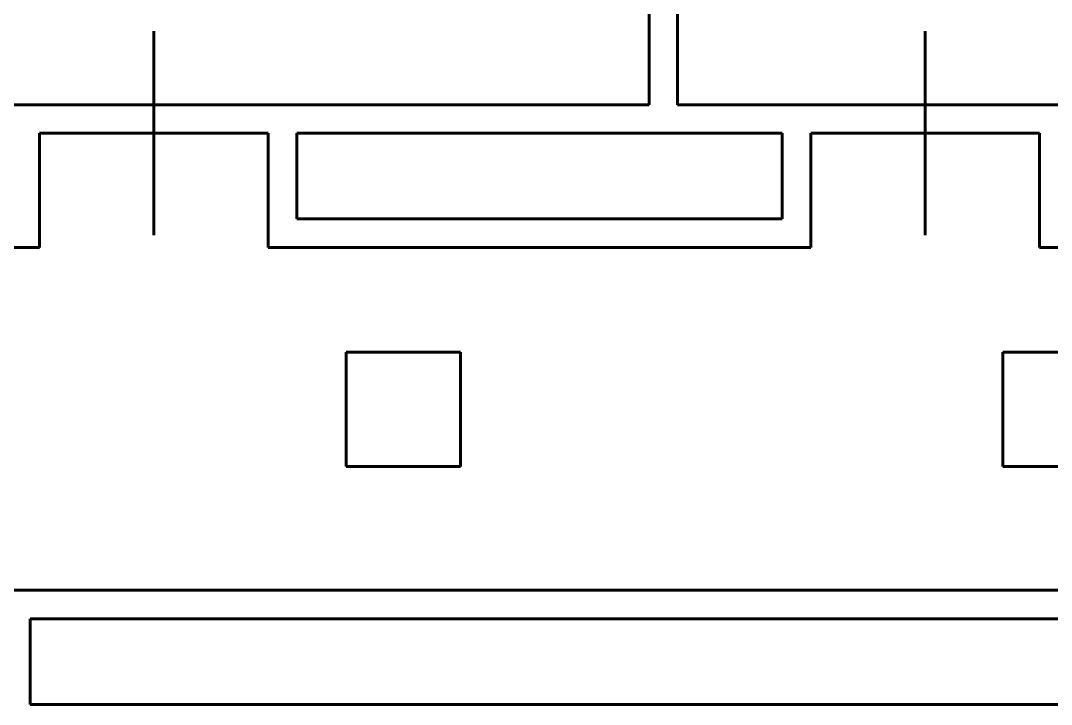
# Model space of a CAD drawing. Extents: x 0 to 297, y 0 to 292.
# Drawn here: x 83.11 to 101.14, y 91.61 to 103.58 of the extents above; entities that cross this region are included whole.
import ezdxf

# ---------------------------------------------------------------- set-up
doc = ezdxf.new("R2010")
doc.units = 0
doc.header["$MEASUREMENT"] = 0
doc.linetypes.add('K5LT_BASIC', pattern=[0])
doc.layers.add('Системный слой', color=7, linetype='Continuous')

# ---------------------------------------------------------------- blocks, each defined once
blk = doc.blocks.new('*U')
at = {"layer": 'Системный слой', "linetype": 'K5LT_BASIC', "lineweight": 60}
for p, q in [((90.804, 97.771), (88.804, 97.771)), ((88.804, 97.771), (88.804, 95.771)), ((90.804, 95.771), (90.804, 97.771)), ((102.288, 97.771), (100.288, 97.771)), ((100.288, 97.771), (100.288, 95.771)), ((88.804, 95.771), (90.804, 95.771)), ((100.288, 95.771), (102.288, 95.771))]:
    blk.add_line(p, q, dxfattribs=at)

msp = doc.modelspace()

# ---------------------------------------------------------------- linework, layer by layer
at = {"layer": 'Системный слой', "linetype": 'K5LT_BASIC', "lineweight": 60}
for p, q in [((94.6, 113.606), (94.6, 102.106)), ((94.1, 107.666), (94.1, 102.106)), ((85.436, 103.392), (85.436, 99.82)), ((98.93, 103.392), (98.93, 99.82)), ((94.1, 102.106), (78.6, 102.106)), ((110.1, 102.106), (94.6, 102.106)), ((126.1, 102.106), (94.6, 102.106)), ((87.436, 101.606), (83.436, 101.606)), ((83.436, 99.606), (83.436, 101.606)), ((87.436, 101.606), (87.436, 99.606)), ((87.936, 100.106), (87.936, 101.606)), ((96.43, 101.606), (87.936, 101.606)), ((96.43, 100.106), (96.43, 101.606)), ((100.93, 101.606), (96.93, 101.606)), ((96.93, 99.606), (96.93, 101.606)), ((100.93, 101.606), (100.93, 99.606)), ((87.936, 100.106), (96.43, 100.106)), ((83.436, 99.606), (78.436, 99.606)), ((96.93, 99.606), (87.436, 99.606)), ((110.6, 99.606), (100.93, 99.606)), ((82.775, 93.606), (107.879, 93.606)), ((83.275, 93.106), (83.275, 91.606)), ((107.379, 93.106), (83.275, 93.106)), ((107.379, 91.606), (83.275, 91.606))]:
    msp.add_line(p, q, dxfattribs=at)

# ---------------------------------------------------------------- block references
at = {"layer": 'Системный слой'}
msp.add_blockref('*U', (0, 0), dxfattribs=at)
msp.add_blockref('*U', (0, 0), dxfattribs=at)
msp.add_blockref('*U', (0, 0), dxfattribs=at)
msp.add_blockref('*U', (0, 0), dxfattribs=at)
msp.add_blockref('*U', (0, 0), dxfattribs=at)
msp.add_blockref('*U', (0, 0), dxfattribs=at)
msp.add_blockref('*U', (0, 0), dxfattribs=at)
msp.add_blockref('*U', (0, 0), dxfattribs=at)
msp.add_blockref('*U', (0, 0), dxfattribs=at)
msp.add_blockref('*U', (0, 0), dxfattribs=at)
msp.add_blockref('*U', (0, 0), dxfattribs=at)
msp.add_blockref('*U', (0, 0), dxfattribs=at)
msp.add_blockref('*U', (0, 0), dxfattribs=at)
msp.add_blockref('*U', (0, 0), dxfattribs=at)
msp.add_blockref('*U', (0, 0), dxfattribs=at)
msp.add_blockref('*U', (0, 0), dxfattribs=at)
msp.add_blockref('*U', (0, 0), dxfattribs=at)
msp.add_blockref('*U', (0, 0), dxfattribs=at)
msp.add_blockref('*U', (0, 0), dxfattribs=at)
msp.add_blockref('*U', (0, 0), dxfattribs=at)
msp.add_blockref('*U', (0, 0), dxfattribs=at)
msp.add_blockref('*U', (0, 0), dxfattribs=at)
msp.add_blockref('*U', (0, 0), dxfattribs=at)
msp.add_blockref('*U', (0, 0), dxfattribs=at)
msp.add_blockref('*U', (0, 0), dxfattribs=at)
msp.add_blockref('*U', (0, 0), dxfattribs=at)
msp.add_blockref('*U', (0, 0), dxfattribs=at)
msp.add_blockref('*U', (0, 0), dxfattribs=at)
msp.add_blockref('*U', (0, 0), dxfattribs=at)
msp.add_blockref('*U', (0, 0), dxfattribs=at)
msp.add_blockref('*U', (0, 0), dxfattribs=at)
msp.add_blockref('*U', (0, 0), dxfattribs=at)
msp.add_blockref('*U', (0, 0), dxfattribs=at)
msp.add_blockref('*U', (0, 0), dxfattribs=at)
msp.add_blockref('*U', (0, 0), dxfattribs=at)
msp.add_blockref('*U', (0, 0), dxfattribs=at)
msp.add_blockref('*U', (0, 0), dxfattribs=at)
msp.add_blockref('*U', (0, 0), dxfattribs=at)
msp.add_blockref('*U', (0, 0), dxfattribs=at)
msp.add_blockref('*U', (0, 0), dxfattribs=at)
msp.add_blockref('*U', (0, 0), dxfattribs=at)
msp.add_blockref('*U', (0, 0), dxfattribs=at)
msp.add_blockref('*U', (0, 0), dxfattribs=at)
msp.add_blockref('*U', (0, 0), dxfattribs=at)
msp.add_blockref('*U', (0, 0), dxfattribs=at)
msp.add_blockref('*U', (0, 0), dxfattribs=at)
msp.add_blockref('*U', (0, 0), dxfattribs=at)
msp.add_blockref('*U', (0, 0), dxfattribs=at)
msp.add_blockref('*U', (0, 0), dxfattribs=at)
msp.add_blockref('*U', (0, 0), dxfattribs=at)
msp.add_blockref('*U', (0, 0), dxfattribs=at)
msp.add_blockref('*U', (0, 0), dxfattribs=at)
msp.add_blockref('*U', (0, 0), dxfattribs=at)
msp.add_blockref('*U', (0, 0), dxfattribs=at)
msp.add_blockref('*U', (0, 0), dxfattribs=at)
msp.add_blockref('*U', (0, 0), dxfattribs=at)
msp.add_blockref('*U', (0, 0), dxfattribs=at)
msp.add_blockref('*U', (0, 0), dxfattribs=at)
msp.add_blockref('*U', (0, 0), dxfattribs=at)
msp.add_blockref('*U', (0, 0), dxfattribs=at)
msp.add_blockref('*U', (0, 0), dxfattribs=at)
msp.add_blockref('*U', (0, 0), dxfattribs=at)
msp.add_blockref('*U', (0, 0), dxfattribs=at)
msp.add_blockref('*U', (0, 0), dxfattribs=at)
msp.add_blockref('*U', (0, 0), dxfattribs=at)
msp.add_blockref('*U', (0, 0), dxfattribs=at)
msp.add_blockref('*U', (0, 0), dxfattribs=at)
msp.add_blockref('*U', (0, 0), dxfattribs=at)
msp.add_blockref('*U', (0, 0), dxfattribs=at)
msp.add_blockref('*U', (0, 0), dxfattribs=at)
msp.add_blockref('*U', (0, 0), dxfattribs=at)
msp.add_blockref('*U', (0, 0), dxfattribs=at)
msp.add_blockref('*U', (0, 0), dxfattribs=at)
msp.add_blockref('*U', (0, 0), dxfattribs=at)
msp.add_blockref('*U', (0, 0), dxfattribs=at)
msp.add_blockref('*U', (0, 0), dxfattribs=at)
msp.add_blockref('*U', (0, 0), dxfattribs=at)
msp.add_blockref('*U', (0, 0), dxfattribs=at)
msp.add_blockref('*U', (0, 0), dxfattribs=at)
msp.add_blockref('*U', (0, 0), dxfattribs=at)
msp.add_blockref('*U', (0, 0), dxfattribs=at)
msp.add_blockref('*U', (0, 0), dxfattribs=at)
msp.add_blockref('*U', (0, 0), dxfattribs=at)
msp.add_blockref('*U', (0, 0), dxfattribs=at)
msp.add_blockref('*U', (0, 0), dxfattribs=at)
msp.add_blockref('*U', (0, 0), dxfattribs=at)
msp.add_blockref('*U', (0, 0), dxfattribs=at)
msp.add_blockref('*U', (0, 0), dxfattribs=at)
msp.add_blockref('*U', (0, 0), dxfattribs=at)
msp.add_blockref('*U', (0, 0), dxfattribs=at)
msp.add_blockref('*U', (0, 0), dxfattribs=at)
msp.add_blockref('*U', (0, 0), dxfattribs=at)
msp.add_blockref('*U', (0, 0), dxfattribs=at)
msp.add_blockref('*U', (0, 0), dxfattribs=at)
msp.add_blockref('*U', (0, 0), dxfattribs=at)
msp.add_blockref('*U', (0, 0), dxfattribs=at)
msp.add_blockref('*U', (0, 0), dxfattribs=at)
msp.add_blockref('*U', (0, 0), dxfattribs=at)
msp.add_blockref('*U', (0, 0), dxfattribs=at)
msp.add_blockref('*U', (0, 0), dxfattribs=at)
msp.add_blockref('*U', (0, 0), dxfattribs=at)
msp.add_blockref('*U', (0, 0), dxfattribs=at)
msp.add_blockref('*U', (0, 0), dxfattribs=at)
msp.add_blockref('*U', (0, 0), dxfattribs=at)
msp.add_blockref('*U', (0, 0), dxfattribs=at)
msp.add_blockref('*U', (0, 0), dxfattribs=at)
msp.add_blockref('*U', (0, 0), dxfattribs=at)
msp.add_blockref('*U', (0, 0), dxfattribs=at)
msp.add_blockref('*U', (0, 0), dxfattribs=at)
msp.add_blockref('*U', (0, 0), dxfattribs=at)
msp.add_blockref('*U', (0, 0), dxfattribs=at)
msp.add_blockref('*U', (0, 0), dxfattribs=at)
msp.add_blockref('*U', (0, 0), dxfattribs=at)
msp.add_blockref('*U', (0, 0), dxfattribs=at)
msp.add_blockref('*U', (0, 0), dxfattribs=at)
msp.add_blockref('*U', (0, 0), dxfattribs=at)
msp.add_blockref('*U', (0, 0), dxfattribs=at)
msp.add_blockref('*U', (0, 0), dxfattribs=at)
msp.add_blockref('*U', (0, 0), dxfattribs=at)
msp.add_blockref('*U', (0, 0), dxfattribs=at)
msp.add_blockref('*U', (0, 0), dxfattribs=at)
msp.add_blockref('*U', (0, 0), dxfattribs=at)
msp.add_blockref('*U', (0, 0), dxfattribs=at)
msp.add_blockref('*U', (0, 0), dxfattribs=at)
msp.add_blockref('*U', (0, 0), dxfattribs=at)
msp.add_blockref('*U', (0, 0), dxfattribs=at)
msp.add_blockref('*U', (0, 0), dxfattribs=at)
msp.add_blockref('*U', (0, 0), dxfattribs=at)
msp.add_blockref('*U', (0, 0), dxfattribs=at)
msp.add_blockref('*U', (0, 0), dxfattribs=at)
msp.add_blockref('*U', (0, 0), dxfattribs=at)
msp.add_blockref('*U', (0, 0), dxfattribs=at)
msp.add_blockref('*U', (0, 0), dxfattribs=at)
msp.add_blockref('*U', (0, 0), dxfattribs=at)
msp.add_blockref('*U', (0, 0), dxfattribs=at)
msp.add_blockref('*U', (0, 0), dxfattribs=at)
msp.add_blockref('*U', (0, 0), dxfattribs=at)
msp.add_blockref('*U', (0, 0), dxfattribs=at)
msp.add_blockref('*U', (0, 0), dxfattribs=at)
msp.add_blockref('*U', (0, 0), dxfattribs=at)
msp.add_blockref('*U', (0, 0), dxfattribs=at)
msp.add_blockref('*U', (0, 0), dxfattribs=at)
msp.add_blockref('*U', (0, 0), dxfattribs=at)
msp.add_blockref('*U', (0, 0), dxfattribs=at)
msp.add_blockref('*U', (0, 0), dxfattribs=at)
msp.add_blockref('*U', (0, 0), dxfattribs=at)
msp.add_blockref('*U', (0, 0), dxfattribs=at)
msp.add_blockref('*U', (0, 0), dxfattribs=at)
msp.add_blockref('*U', (0, 0), dxfattribs=at)
msp.add_blockref('*U', (0, 0), dxfattribs=at)
msp.add_blockref('*U', (0, 0), dxfattribs=at)
msp.add_blockref('*U', (0, 0), dxfattribs=at)
msp.add_blockref('*U', (0, 0), dxfattribs=at)
msp.add_blockref('*U', (0, 0), dxfattribs=at)
msp.add_blockref('*U', (0, 0), dxfattribs=at)
msp.add_blockref('*U', (0, 0), dxfattribs=at)
msp.add_blockref('*U', (0, 0), dxfattribs=at)
msp.add_blockref('*U', (0, 0), dxfattribs=at)
msp.add_blockref('*U', (0, 0), dxfattribs=at)
msp.add_blockref('*U', (0, 0), dxfattribs=at)
msp.add_blockref('*U', (0, 0), dxfattribs=at)
msp.add_blockref('*U', (0, 0), dxfattribs=at)
msp.add_blockref('*U', (0, 0), dxfattribs=at)
msp.add_blockref('*U', (0, 0), dxfattribs=at)
msp.add_blockref('*U', (0, 0), dxfattribs=at)
msp.add_blockref('*U', (0, 0), dxfattribs=at)
msp.add_blockref('*U', (0, 0), dxfattribs=at)
msp.add_blockref('*U', (0, 0), dxfattribs=at)
msp.add_blockref('*U', (0, 0), dxfattribs=at)
msp.add_blockref('*U', (0, 0), dxfattribs=at)
msp.add_blockref('*U', (0, 0), dxfattribs=at)
msp.add_blockref('*U', (0, 0), dxfattribs=at)
msp.add_blockref('*U', (0, 0), dxfattribs=at)
msp.add_blockref('*U', (0, 0), dxfattribs=at)
msp.add_blockref('*U', (0, 0), dxfattribs=at)
msp.add_blockref('*U', (0, 0), dxfattribs=at)
msp.add_blockref('*U', (0, 0), dxfattribs=at)
msp.add_blockref('*U', (0, 0), dxfattribs=at)
msp.add_blockref('*U', (0, 0), dxfattribs=at)
msp.add_blockref('*U', (0, 0), dxfattribs=at)
msp.add_blockref('*U', (0, 0), dxfattribs=at)
msp.add_blockref('*U', (0, 0), dxfattribs=at)
msp.add_blockref('*U', (0, 0), dxfattribs=at)
msp.add_blockref('*U', (0, 0), dxfattribs=at)
msp.add_blockref('*U', (0, 0), dxfattribs=at)
msp.add_blockref('*U', (0, 0), dxfattribs=at)
msp.add_blockref('*U', (0, 0), dxfattribs=at)
msp.add_blockref('*U', (0, 0), dxfattribs=at)
msp.add_blockref('*U', (0, 0), dxfattribs=at)
msp.add_blockref('*U', (0, 0), dxfattribs=at)
msp.add_blockref('*U', (0, 0), dxfattribs=at)
msp.add_blockref('*U', (0, 0), dxfattribs=at)
msp.add_blockref('*U', (0, 0), dxfattribs=at)
msp.add_blockref('*U', (0, 0), dxfattribs=at)
msp.add_blockref('*U', (0, 0), dxfattribs=at)
msp.add_blockref('*U', (0, 0), dxfattribs=at)
msp.add_blockref('*U', (0, 0), dxfattribs=at)
msp.add_blockref('*U', (0, 0), dxfattribs=at)
msp.add_blockref('*U', (0, 0), dxfattribs=at)
msp.add_blockref('*U', (0, 0), dxfattribs=at)
msp.add_blockref('*U', (0, 0), dxfattribs=at)
msp.add_blockref('*U', (0, 0), dxfattribs=at)
msp.add_blockref('*U', (0, 0), dxfattribs=at)
msp.add_blockref('*U', (0, 0), dxfattribs=at)
msp.add_blockref('*U', (0, 0), dxfattribs=at)
msp.add_blockref('*U', (0, 0), dxfattribs=at)
msp.add_blockref('*U', (0, 0), dxfattribs=at)
msp.add_blockref('*U', (0, 0), dxfattribs=at)
msp.add_blockref('*U', (0, 0), dxfattribs=at)
msp.add_blockref('*U', (0, 0), dxfattribs=at)
msp.add_blockref('*U', (0, 0), dxfattribs=at)
msp.add_blockref('*U', (0, 0), dxfattribs=at)
msp.add_blockref('*U', (0, 0), dxfattribs=at)
msp.add_blockref('*U', (0, 0), dxfattribs=at)
msp.add_blockref('*U', (0, 0), dxfattribs=at)
msp.add_blockref('*U', (0, 0), dxfattribs=at)
msp.add_blockref('*U', (0, 0), dxfattribs=at)
msp.add_blockref('*U', (0, 0), dxfattribs=at)
msp.add_blockref('*U', (0, 0), dxfattribs=at)
msp.add_blockref('*U', (0, 0), dxfattribs=at)
msp.add_blockref('*U', (0, 0), dxfattribs=at)
msp.add_blockref('*U', (0, 0), dxfattribs=at)
msp.add_blockref('*U', (0, 0), dxfattribs=at)
msp.add_blockref('*U', (0, 0), dxfattribs=at)
msp.add_blockref('*U', (0, 0), dxfattribs=at)
msp.add_blockref('*U', (0, 0), dxfattribs=at)
msp.add_blockref('*U', (0, 0), dxfattribs=at)
msp.add_blockref('*U', (0, 0), dxfattribs=at)
msp.add_blockref('*U', (0, 0), dxfattribs=at)
msp.add_blockref('*U', (0, 0), dxfattribs=at)
msp.add_blockref('*U', (0, 0), dxfattribs=at)
msp.add_blockref('*U', (0, 0), dxfattribs=at)
msp.add_blockref('*U', (0, 0), dxfattribs=at)
msp.add_blockref('*U', (0, 0), dxfattribs=at)
msp.add_blockref('*U', (0, 0), dxfattribs=at)
msp.add_blockref('*U', (0, 0), dxfattribs=at)
msp.add_blockref('*U', (0, 0), dxfattribs=at)
msp.add_blockref('*U', (0, 0), dxfattribs=at)
msp.add_blockref('*U', (0, 0), dxfattribs=at)
msp.add_blockref('*U', (0, 0), dxfattribs=at)
msp.add_blockref('*U', (0, 0), dxfattribs=at)
msp.add_blockref('*U', (0, 0), dxfattribs=at)
msp.add_blockref('*U', (0, 0), dxfattribs=at)
msp.add_blockref('*U', (0, 0), dxfattribs=at)
msp.add_blockref('*U', (0, 0), dxfattribs=at)
msp.add_blockref('*U', (0, 0), dxfattribs=at)
msp.add_blockref('*U', (0, 0), dxfattribs=at)
msp.add_blockref('*U', (0, 0), dxfattribs=at)
msp.add_blockref('*U', (0, 0), dxfattribs=at)
msp.add_blockref('*U', (0, 0), dxfattribs=at)
msp.add_blockref('*U', (0, 0), dxfattribs=at)
msp.add_blockref('*U', (0, 0), dxfattribs=at)
msp.add_blockref('*U', (0, 0), dxfattribs=at)
msp.add_blockref('*U', (0, 0), dxfattribs=at)
msp.add_blockref('*U', (0, 0), dxfattribs=at)
msp.add_blockref('*U', (0, 0), dxfattribs=at)
msp.add_blockref('*U', (0, 0), dxfattribs=at)
msp.add_blockref('*U', (0, 0), dxfattribs=at)
msp.add_blockref('*U', (0, 0), dxfattribs=at)
msp.add_blockref('*U', (0, 0), dxfattribs=at)
msp.add_blockref('*U', (0, 0), dxfattribs=at)
msp.add_blockref('*U', (0, 0), dxfattribs=at)
msp.add_blockref('*U', (0, 0), dxfattribs=at)
msp.add_blockref('*U', (0, 0), dxfattribs=at)
msp.add_blockref('*U', (0, 0), dxfattribs=at)
msp.add_blockref('*U', (0, 0), dxfattribs=at)
msp.add_blockref('*U', (0, 0), dxfattribs=at)
msp.add_blockref('*U', (0, 0), dxfattribs=at)
msp.add_blockref('*U', (0, 0), dxfattribs=at)
msp.add_blockref('*U', (0, 0), dxfattribs=at)
msp.add_blockref('*U', (0, 0), dxfattribs=at)
msp.add_blockref('*U', (0, 0), dxfattribs=at)
msp.add_blockref('*U', (0, 0), dxfattribs=at)
msp.add_blockref('*U', (0, 0), dxfattribs=at)
msp.add_blockref('*U', (0, 0), dxfattribs=at)
msp.add_blockref('*U', (0, 0), dxfattribs=at)
msp.add_blockref('*U', (0, 0), dxfattribs=at)
msp.add_blockref('*U', (0, 0), dxfattribs=at)
msp.add_blockref('*U', (0, 0), dxfattribs=at)
msp.add_blockref('*U', (0, 0), dxfattribs=at)
msp.add_blockref('*U', (0, 0), dxfattribs=at)
msp.add_blockref('*U', (0, 0), dxfattribs=at)
msp.add_blockref('*U', (0, 0), dxfattribs=at)
msp.add_blockref('*U', (0, 0), dxfattribs=at)
msp.add_blockref('*U', (0, 0), dxfattribs=at)
msp.add_blockref('*U', (0, 0), dxfattribs=at)
msp.add_blockref('*U', (0, 0), dxfattribs=at)
msp.add_blockref('*U', (0, 0), dxfattribs=at)
msp.add_blockref('*U', (0, 0), dxfattribs=at)
msp.add_blockref('*U', (0, 0), dxfattribs=at)
msp.add_blockref('*U', (0, 0), dxfattribs=at)
msp.add_blockref('*U', (0, 0), dxfattribs=at)
msp.add_blockref('*U', (0, 0), dxfattribs=at)
msp.add_blockref('*U', (0, 0), dxfattribs=at)
msp.add_blockref('*U', (0, 0), dxfattribs=at)
msp.add_blockref('*U', (0, 0), dxfattribs=at)
msp.add_blockref('*U', (0, 0), dxfattribs=at)
msp.add_blockref('*U', (0, 0), dxfattribs=at)
msp.add_blockref('*U', (0, 0), dxfattribs=at)
msp.add_blockref('*U', (0, 0), dxfattribs=at)
msp.add_blockref('*U', (0, 0), dxfattribs=at)
msp.add_blockref('*U', (0, 0), dxfattribs=at)
msp.add_blockref('*U', (0, 0), dxfattribs=at)
msp.add_blockref('*U', (0, 0), dxfattribs=at)
msp.add_blockref('*U', (0, 0), dxfattribs=at)

doc.saveas('drawing.dxf')
